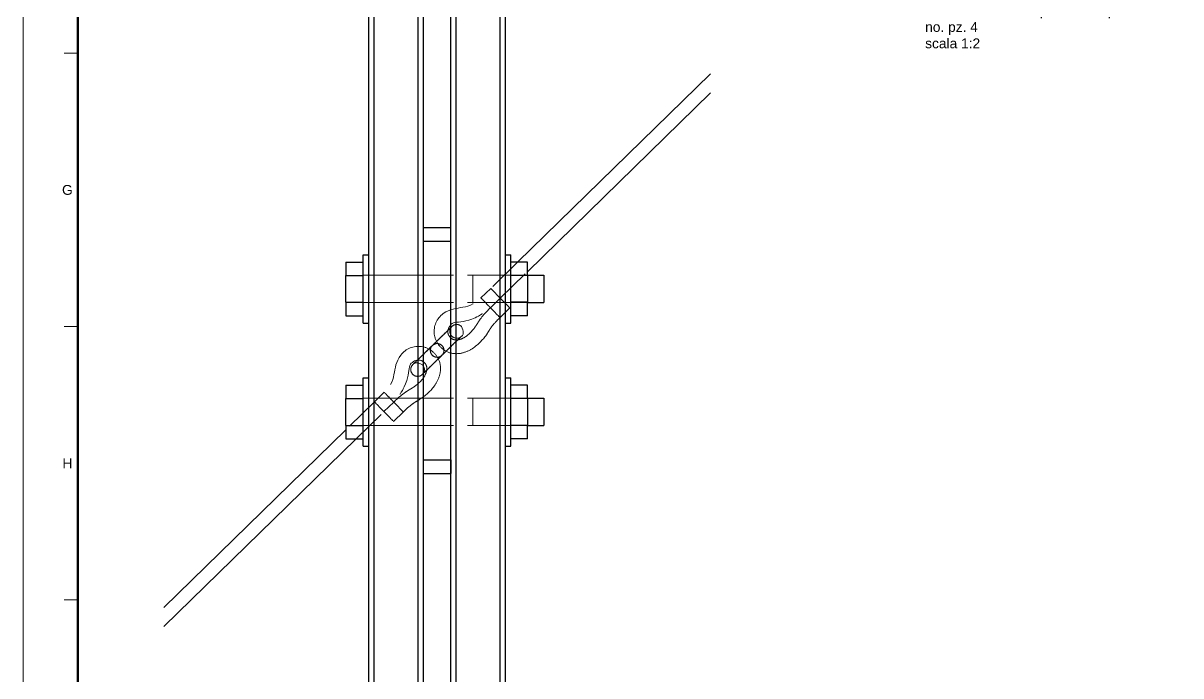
# Model space of a CAD drawing. Header units: millimetres. Extents: x 672 to 1266, y 302 to 1143.
# Drawn here: x 671.8 to 883.5, y 719.4 to 838.8 of the extents above; entities that cross this region are included whole.
import ezdxf
from ezdxf.enums import TextEntityAlignment as Align

# ---------------------------------------------------------------- set-up
doc = ezdxf.new("R2010")
doc.units = ezdxf.units.MM
doc.linetypes.add('HIDDEN', pattern=[9.525, 6.35, -3.175])
doc.layers.get('0').update_dxf_attribs({"color": 2, "true_color": 0xffff00})
for name, color, linetype, lineweight, true_color in [('010', 178, 'Continuous', 9, 0x000000), ('018', 178, 'Continuous', 18, 0x000000), ('050', 178, 'Continuous', 50, 0x000000), ('1_2front ... 025', 178, 'Continuous', 25, 0x000000), ('1_2front ... hdn', 250, 'HIDDEN', 9, 0x323232)]:
    doc.layers.add(name, color=color, linetype=linetype, lineweight=lineweight, true_color=true_color)
doc.layers.add('G-ANNO-TEXT', color=178, linetype='Continuous', true_color=0x000000)
doc.styles.add('textstyle179', font='')
doc.styles.add('textstyle84', font='')
doc.styles.add('textstyle87', font='')
doc.styles.get('textstyle179').set_extended_font_data('Arial [TMC ]')
doc.styles.get('textstyle84').set_extended_font_data('Arial [Mono]')
doc.styles.get('textstyle87').set_extended_font_data('Arial [Mono]')

# ---------------------------------------------------------------- blocks, each defined once
blk = doc.blocks.new('title_block')
at = {"layer": '010', "color": 7, "true_color": 0xffffff}
blk.add_lwpolyline([(0, 841), (594, 841), (594, 0), (0, 0)], close=True, dxfattribs=at)
at = {"layer": '018', "color": 7, "true_color": 0xffffff}
for points in [[(7.5, 531), (10, 531)], [(7.5, 481), (10, 481)], [(7.5, 431), (10, 431)]]:
    blk.add_lwpolyline(points, dxfattribs=at)
at = {"layer": '050', "color": 7, "true_color": 0xffffff}
blk.add_lwpolyline([(10, 831), (584, 831), (584, 10), (10, 10)], close=True, dxfattribs=at)
at = {"layer": 'G-ANNO-TEXT'}
for s, style, p in [('G', 'textstyle84', (8.09, 506)), ('H', 'textstyle87', (8.09, 456))]:
    blk.add_text(s, height=1.8, dxfattribs=dict(at, style=style)).set_placement(p, align=Align.MIDDLE_CENTER)

msp = doc.modelspace()

# ---------------------------------------------------------------- linework, layer by layer
at = {"layer": '1_2front ... 025'}
for p, q in [((735.05, 409.91), (735.05, 957.91)), ((736.05, 409.91), (736.05, 957.91)), ((744.05, 409.91), (744.05, 957.91)), ((750.05, 409.91), (750.05, 957.91)), ((751.05, 409.91), (751.05, 957.91)), ((759.05, 409.91), (759.05, 957.91)), ((760.05, 409.91), (760.05, 957.91)), ((745.05, 798.91), (745.05, 871.41)), ((797.55, 829.5), (762.27, 795.07)), ((764.05, 793.31), (797.55, 826.01)), ((745.05, 801.41), (750.05, 801.41)), ((750.05, 798.91), (750.05, 801.41)), ((745.05, 758.91), (745.05, 798.91)), ((745.05, 798.91), (750.05, 798.91)), ((750.05, 758.91), (750.05, 798.91)), ((734.05, 790.16), (734.05, 796.41)), ((734.05, 796.41), (735.05, 796.41)), ((760.05, 796.41), (761.05, 796.41)), ((761.05, 790.16), (761.05, 796.41)), ((730.85, 795.07), (734.05, 795.07)), ((730.85, 795.07), (730.85, 792.62)), ((764.05, 795.07), (761.05, 795.07)), ((764.05, 792.62), (764.05, 795.07)), ((730.85, 787.71), (730.85, 792.62)), ((730.85, 792.62), (734.05, 792.62)), ((764.05, 792.62), (761.05, 792.62)), ((764.05, 792.66), (767.05, 792.66)), ((764.05, 792.62), (764.05, 787.71)), ((767.05, 792.66), (767.05, 790.16)), ((734.05, 783.91), (734.05, 790.16)), ((761.05, 783.91), (761.05, 790.16)), ((767.05, 790.16), (767.05, 787.66)), ((730.85, 787.71), (734.05, 787.71)), ((730.85, 787.71), (730.85, 785.25)), ((764.05, 787.71), (761.05, 787.71)), ((764.05, 785.25), (764.05, 787.71)), ((764.05, 787.66), (767.05, 787.66)), ((730.85, 785.25), (734.05, 785.25)), ((734.05, 783.91), (735.05, 783.91)), ((760.05, 783.91), (761.05, 783.91)), ((764.05, 785.25), (761.05, 785.25)), ((734.05, 767.66), (734.05, 773.91)), ((734.05, 773.91), (735.05, 773.91)), ((760.05, 773.91), (761.05, 773.91)), ((761.05, 767.66), (761.05, 773.91)), ((730.85, 772.57), (734.05, 772.57)), ((730.85, 772.57), (730.85, 770.12)), ((764.05, 772.57), (761.05, 772.57)), ((764.05, 770.12), (764.05, 772.57)), ((730.85, 765.21), (730.85, 770.12)), ((730.85, 770.12), (734.05, 770.12)), ((764.05, 770.12), (761.05, 770.12)), ((764.05, 770.16), (767.05, 770.16)), ((764.05, 770.12), (764.05, 765.21)), ((767.05, 770.16), (767.05, 767.66)), ((734.05, 761.41), (734.05, 767.66)), ((761.05, 761.41), (761.05, 767.66)), ((767.05, 767.66), (767.05, 765.16)), ((730.85, 764.39), (697.55, 731.89)), ((730.85, 765.21), (734.05, 765.21)), ((730.85, 765.21), (730.85, 762.75)), ((764.05, 765.21), (761.05, 765.21)), ((764.05, 762.75), (764.05, 765.21)), ((764.05, 765.16), (767.05, 765.16)), ((697.55, 728.39), (732.75, 762.75)), ((730.85, 762.75), (734.05, 762.75)), ((764.05, 762.75), (761.05, 762.75)), ((734.05, 761.41), (735.05, 761.41)), ((760.05, 761.41), (761.05, 761.41)), ((745.05, 758.91), (750.05, 758.91)), ((745.05, 686.41), (745.05, 758.91)), ((750.05, 758.91), (750.05, 756.41)), ((745.05, 756.41), (750.05, 756.41))]:
    msp.add_line(p, q, dxfattribs=at)
at = {"layer": '1_2front ... hdn'}
for p, q in [((735.05, 409.91), (735.05, 957.91)), ((736.05, 409.91), (736.05, 957.91)), ((744.05, 409.91), (744.05, 957.91)), ((745.05, 409.91), (745.05, 957.91)), ((750.05, 409.91), (750.05, 957.91)), ((751.05, 409.91), (751.05, 957.91)), ((759.05, 409.91), (759.05, 957.91)), ((760.05, 409.91), (760.05, 957.91)), ((750.05, 801.41), (745.05, 801.41)), ((745.05, 798.91), (745.05, 801.41)), ((745.05, 798.91), (745.05, 801.41)), ((750.05, 798.91), (750.05, 801.41)), ((745.05, 758.91), (745.05, 798.91)), ((750.05, 798.91), (745.05, 798.91)), ((745.05, 758.91), (745.05, 798.91)), ((750.05, 758.91), (750.05, 798.91)), ((734.05, 796.41), (734.05, 783.91)), ((735.05, 796.41), (735.05, 783.91)), ((735.05, 790.16), (735.05, 796.41)), ((760.05, 796.41), (760.05, 783.91)), ((760.05, 790.16), (760.05, 796.41)), ((761.05, 796.41), (761.05, 783.91)), ((730.85, 795.07), (730.85, 792.62)), ((734.05, 795.07), (734.05, 792.62)), ((734.05, 795.07), (734.05, 792.62)), ((762.27, 795.07), (757.34, 790.25)), ((761.05, 792.62), (761.05, 795.07)), ((761.05, 792.62), (761.05, 795.07)), ((764.05, 792.62), (764.05, 795.07)), ((730.85, 792.62), (734.05, 792.62)), ((730.85, 787.71), (730.85, 792.62)), ((734.05, 792.66), (754.05, 792.66)), ((734.05, 792.66), (735.05, 792.66)), ((734.05, 792.66), (734.05, 792.62)), ((734.05, 792.62), (734.05, 792.66)), ((734.05, 792.66), (734.05, 787.66)), ((734.05, 790.16), (734.05, 792.66)), ((734.05, 787.71), (734.05, 792.62)), ((734.05, 787.71), (734.05, 792.62)), ((734.05, 791.8), (734.05, 792.62)), ((734.05, 792.62), (734.05, 791.8)), ((734.05, 790.97), (734.05, 791.8)), ((734.05, 791.8), (734.05, 790.97)), ((745.05, 792.66), (735.05, 792.66)), ((735.05, 792.66), (735.05, 787.66)), ((735.05, 790.16), (735.05, 792.66)), ((735.05, 792.66), (735.05, 787.66)), ((735.05, 790.16), (735.05, 792.66)), ((750.05, 792.66), (745.05, 792.66)), ((745.05, 792.66), (745.05, 787.66)), ((745.05, 790.16), (745.05, 792.66)), ((745.05, 792.66), (745.05, 787.66)), ((745.05, 790.16), (745.05, 792.66)), ((760.05, 792.66), (750.05, 792.66)), ((750.05, 792.66), (750.05, 787.66)), ((750.05, 790.16), (750.05, 792.66)), ((750.05, 792.66), (750.05, 787.66)), ((750.05, 790.16), (750.05, 792.66)), ((754.05, 792.66), (764.05, 792.66)), ((754.05, 792.66), (754.05, 790.16)), ((754.05, 787.66), (754.05, 792.66)), ((759.09, 788.47), (764.05, 793.31)), ((760.05, 792.66), (761.05, 792.66)), ((760.05, 792.66), (760.05, 787.66)), ((760.05, 790.16), (760.05, 792.66)), ((760.05, 792.66), (760.05, 787.66)), ((760.05, 790.16), (760.05, 792.66)), ((761.05, 792.66), (764.05, 792.66)), ((761.05, 792.66), (761.05, 787.66)), ((761.05, 790.16), (761.05, 792.66)), ((761.05, 792.66), (761.05, 787.66)), ((761.05, 790.16), (761.05, 792.66)), ((761.05, 792.62), (761.05, 787.71)), ((764.05, 792.62), (761.05, 792.62)), ((761.05, 792.62), (761.05, 787.71)), ((764.05, 792.66), (764.05, 787.66)), ((764.05, 790.16), (764.05, 792.66)), ((764.05, 792.62), (764.05, 787.71)), ((767.05, 787.66), (767.05, 792.66)), ((734.05, 789.35), (734.05, 790.97)), ((734.05, 790.97), (734.05, 790.16)), ((734.05, 790.16), (734.05, 789.35)), ((734.05, 787.66), (734.05, 790.16)), ((735.05, 787.66), (735.05, 790.16)), ((735.05, 787.66), (735.05, 790.16)), ((735.05, 783.91), (735.05, 790.16)), ((745.05, 787.66), (745.05, 790.16)), ((745.05, 787.66), (745.05, 790.16)), ((750.05, 787.66), (750.05, 790.16)), ((750.05, 787.66), (750.05, 790.16)), ((754.05, 790.16), (754.05, 787.66)), ((755.55, 788.51), (757.34, 790.25)), ((757.34, 790.25), (757.36, 790.23)), ((757.36, 790.23), (757.34, 790.25)), ((757.36, 790.23), (757.34, 790.25)), ((757.34, 790.25), (757.36, 790.23)), ((757.36, 790.23), (757.43, 790.17)), ((757.43, 790.17), (757.36, 790.23)), ((757.43, 790.17), (757.36, 790.23)), ((757.36, 790.23), (757.43, 790.17)), ((757.43, 790.17), (757.53, 790.06)), ((757.53, 790.06), (757.43, 790.17)), ((757.53, 790.06), (757.43, 790.17)), ((757.43, 790.17), (757.53, 790.06)), ((757.53, 790.06), (757.67, 789.92)), ((757.67, 789.92), (757.53, 790.06)), ((757.67, 789.92), (757.53, 790.06)), ((757.53, 790.06), (757.67, 789.92)), ((757.67, 789.92), (757.84, 789.75)), ((757.84, 789.75), (757.67, 789.92)), ((757.84, 789.75), (757.67, 789.92)), ((757.67, 789.92), (757.84, 789.75)), ((757.84, 789.75), (758.02, 789.56)), ((758.02, 789.56), (757.84, 789.75)), ((758.02, 789.56), (757.84, 789.75)), ((757.84, 789.75), (758.02, 789.56)), ((760.05, 787.66), (760.05, 790.16)), ((760.05, 787.66), (760.05, 790.16)), ((760.05, 783.91), (760.05, 790.16)), ((761.05, 787.66), (761.05, 790.16)), ((761.05, 787.66), (761.05, 790.16)), ((764.05, 787.66), (764.05, 790.16)), ((730.85, 787.71), (734.05, 787.71)), ((730.85, 787.71), (730.85, 785.25)), ((734.05, 789.35), (734.05, 788.52)), ((734.05, 788.52), (734.05, 789.35)), ((734.05, 788.52), (734.05, 787.71)), ((734.05, 787.71), (734.05, 788.52)), ((734.05, 787.71), (734.05, 785.25)), ((734.05, 787.71), (734.05, 785.25)), ((734.05, 787.66), (734.05, 787.71)), ((734.05, 787.71), (734.05, 787.66)), ((734.05, 787.66), (754.05, 787.66)), ((734.05, 787.66), (735.05, 787.66)), ((745.05, 787.66), (735.05, 787.66)), ((750.05, 787.66), (745.05, 787.66)), ((760.05, 787.66), (750.05, 787.66)), ((754.05, 787.66), (764.05, 787.66)), ((757.3, 786.72), (759.09, 788.47)), ((759.09, 788.47), (757.3, 786.72)), ((758.02, 789.56), (758.21, 789.36)), ((758.21, 789.36), (758.02, 789.56)), ((758.21, 789.36), (758.02, 789.56)), ((758.02, 789.56), (758.21, 789.36)), ((758.21, 789.36), (758.41, 789.16)), ((758.41, 789.16), (758.21, 789.36)), ((758.41, 789.16), (758.21, 789.36)), ((758.21, 789.36), (758.41, 789.16)), ((758.41, 789.16), (758.6, 788.97)), ((758.6, 788.97), (758.41, 789.16)), ((758.6, 788.97), (758.41, 789.16)), ((758.41, 789.16), (758.6, 788.97)), ((758.6, 788.97), (758.76, 788.8)), ((758.76, 788.8), (758.6, 788.97)), ((758.76, 788.8), (758.6, 788.97)), ((758.6, 788.97), (758.76, 788.8)), ((758.76, 788.8), (758.9, 788.66)), ((758.9, 788.66), (758.76, 788.8)), ((758.9, 788.66), (758.76, 788.8)), ((758.76, 788.8), (758.9, 788.66)), ((758.9, 788.66), (759, 788.55)), ((759, 788.55), (758.9, 788.66)), ((759, 788.55), (758.9, 788.66)), ((758.9, 788.66), (759, 788.55)), ((759, 788.55), (759.07, 788.49)), ((759.07, 788.49), (759, 788.55)), ((759.07, 788.49), (759, 788.55)), ((759, 788.55), (759.07, 788.49)), ((759.07, 788.49), (759.09, 788.47)), ((759.09, 788.47), (759.07, 788.49)), ((759.09, 788.47), (759.07, 788.49)), ((759.07, 788.49), (759.09, 788.47)), ((759.09, 788.47), (759.11, 788.44)), ((759.11, 788.44), (759.09, 788.47)), ((759.11, 788.44), (759.17, 788.38)), ((759.17, 788.38), (759.11, 788.44)), ((759.17, 788.38), (759.28, 788.27)), ((759.28, 788.27), (759.17, 788.38)), ((759.28, 788.27), (759.42, 788.13)), ((759.42, 788.13), (759.28, 788.27)), ((759.42, 788.13), (759.58, 787.96)), ((759.58, 787.96), (759.42, 788.13)), ((759.58, 787.96), (759.77, 787.77)), ((759.77, 787.77), (759.58, 787.96)), ((759.77, 787.77), (759.96, 787.57)), ((759.96, 787.57), (759.77, 787.77)), ((759.96, 787.57), (760.15, 787.37)), ((760.15, 787.37), (759.96, 787.57)), ((760.05, 787.66), (761.05, 787.66)), ((761.05, 785.25), (761.05, 787.71)), ((761.05, 785.25), (761.05, 787.71)), ((764.05, 787.71), (761.05, 787.71)), ((761.05, 787.66), (764.05, 787.66)), ((764.05, 785.25), (764.05, 787.71)), ((757.3, 786.72), (757.32, 786.7)), ((757.32, 786.7), (757.3, 786.72)), ((757.32, 786.7), (757.39, 786.63)), ((757.39, 786.63), (757.32, 786.7)), ((757.39, 786.63), (757.49, 786.52)), ((757.49, 786.52), (757.39, 786.63)), ((757.49, 786.52), (757.63, 786.38)), ((757.63, 786.38), (757.49, 786.52)), ((757.63, 786.38), (757.79, 786.21)), ((757.79, 786.21), (757.63, 786.38)), ((757.79, 786.21), (757.98, 786.02)), ((757.98, 786.02), (757.79, 786.21)), ((757.98, 786.02), (758.17, 785.83)), ((758.17, 785.83), (757.98, 786.02)), ((758.17, 785.83), (758.37, 785.63)), ((758.37, 785.63), (758.17, 785.83)), ((758.37, 785.63), (758.55, 785.43)), ((758.55, 785.43), (758.37, 785.63)), ((758.55, 785.43), (758.72, 785.27)), ((758.72, 785.27), (758.55, 785.43)), ((760.84, 786.68), (759.05, 784.93)), ((760.15, 787.37), (760.34, 787.18)), ((760.34, 787.18), (760.15, 787.37)), ((760.34, 787.18), (760.51, 787.01)), ((760.51, 787.01), (760.34, 787.18)), ((760.51, 787.01), (760.65, 786.87)), ((760.65, 786.87), (760.51, 787.01)), ((760.65, 786.87), (760.75, 786.76)), ((760.75, 786.76), (760.65, 786.87)), ((760.75, 786.76), (760.81, 786.7)), ((760.81, 786.7), (760.75, 786.76)), ((760.81, 786.7), (760.84, 786.68)), ((760.84, 786.68), (760.81, 786.7)), ((758.72, 785.27), (758.86, 785.12)), ((758.86, 785.12), (758.72, 785.27)), ((758.86, 785.12), (758.96, 785.02)), ((758.96, 785.02), (758.86, 785.12)), ((758.96, 785.02), (759.03, 784.95)), ((759.03, 784.95), (758.96, 785.02)), ((759.03, 784.95), (759.05, 784.93)), ((759.05, 784.93), (759.03, 784.95)), ((748.45, 779.79), (748.45, 779.79)), ((734.05, 773.91), (734.05, 761.41)), ((735.05, 773.91), (735.05, 761.41)), ((735.05, 767.66), (735.05, 773.91)), ((760.05, 773.91), (760.05, 761.41)), ((760.05, 767.66), (760.05, 773.91)), ((761.05, 773.91), (761.05, 761.41)), ((730.85, 772.57), (730.85, 770.11)), ((734.05, 772.57), (734.05, 770.11)), ((734.05, 772.57), (734.05, 770.11)), ((737.88, 771.25), (736.08, 769.5)), ((761.05, 770.11), (761.05, 772.57)), ((761.05, 770.11), (761.05, 772.57)), ((764.05, 770.11), (764.05, 772.57)), ((730.85, 770.11), (734.05, 770.11)), ((730.85, 765.21), (730.85, 770.11)), ((736.08, 769.5), (730.85, 764.39)), ((734.05, 770.16), (754.05, 770.16)), ((734.05, 770.16), (735.05, 770.16)), ((734.05, 770.16), (734.05, 770.11)), ((734.05, 770.11), (734.05, 770.16)), ((734.05, 770.16), (734.05, 765.16)), ((734.05, 767.66), (734.05, 770.16)), ((734.05, 765.21), (734.05, 770.11)), ((734.05, 765.21), (734.05, 770.11)), ((734.05, 769.3), (734.05, 770.11)), ((734.05, 770.11), (734.05, 769.3)), ((734.05, 768.47), (734.05, 769.3)), ((734.05, 769.3), (734.05, 768.47)), ((745.05, 770.16), (735.05, 770.16)), ((735.05, 770.16), (735.05, 765.16)), ((735.05, 767.66), (735.05, 770.16)), ((735.05, 770.16), (735.05, 765.16)), ((735.05, 767.66), (735.05, 770.16)), ((736.08, 769.5), (736.11, 769.48)), ((736.11, 769.48), (736.08, 769.5)), ((736.11, 769.48), (736.08, 769.5)), ((736.08, 769.5), (736.11, 769.48)), ((736.11, 769.48), (736.17, 769.42)), ((736.17, 769.42), (736.11, 769.48)), ((736.17, 769.42), (736.11, 769.48)), ((736.11, 769.48), (736.17, 769.42)), ((736.17, 769.42), (736.28, 769.31)), ((736.28, 769.31), (736.17, 769.42)), ((736.28, 769.31), (736.17, 769.42)), ((736.17, 769.42), (736.28, 769.31)), ((736.28, 769.31), (736.42, 769.16)), ((736.42, 769.16), (736.28, 769.31)), ((736.42, 769.16), (736.28, 769.31)), ((736.28, 769.31), (736.42, 769.16)), ((736.42, 769.16), (736.58, 769)), ((736.58, 769), (736.42, 769.16)), ((736.58, 769), (736.42, 769.16)), ((736.42, 769.16), (736.58, 769)), ((736.58, 769), (736.77, 768.81)), ((736.77, 768.81), (736.58, 769)), ((736.77, 768.81), (736.58, 769)), ((736.58, 769), (736.77, 768.81)), ((736.77, 768.81), (736.96, 768.61)), ((736.96, 768.61), (736.77, 768.81)), ((736.96, 768.61), (736.77, 768.81)), ((736.77, 768.81), (736.96, 768.61)), ((736.96, 768.61), (737.15, 768.41)), ((737.15, 768.41), (736.96, 768.61)), ((737.15, 768.41), (736.96, 768.61)), ((736.96, 768.61), (737.15, 768.41)), ((739.62, 769.46), (737.83, 767.72)), ((737.83, 767.72), (739.62, 769.46)), ((739.62, 769.46), (739.64, 769.44)), ((739.64, 769.44), (739.62, 769.46)), ((739.64, 769.44), (739.71, 769.37)), ((739.71, 769.37), (739.64, 769.44)), ((739.71, 769.37), (739.81, 769.26)), ((739.81, 769.26), (739.71, 769.37)), ((739.81, 769.26), (739.95, 769.12)), ((739.95, 769.12), (739.81, 769.26)), ((739.95, 769.12), (740.12, 768.96)), ((740.12, 768.96), (739.95, 769.12)), ((740.12, 768.96), (740.3, 768.77)), ((740.3, 768.77), (740.12, 768.96)), ((740.3, 768.77), (740.49, 768.57)), ((740.49, 768.57), (740.3, 768.77)), ((740.49, 768.57), (740.69, 768.37)), ((740.69, 768.37), (740.49, 768.57)), ((750.05, 770.16), (745.05, 770.16)), ((745.05, 770.16), (745.05, 765.16)), ((745.05, 767.66), (745.05, 770.16)), ((745.05, 770.16), (745.05, 765.16)), ((745.05, 767.66), (745.05, 770.16)), ((760.05, 770.16), (750.05, 770.16)), ((750.05, 770.16), (750.05, 765.16)), ((750.05, 767.66), (750.05, 770.16)), ((750.05, 770.16), (750.05, 765.16)), ((750.05, 767.66), (750.05, 770.16)), ((754.05, 770.16), (764.05, 770.16)), ((754.05, 770.16), (754.05, 767.66)), ((754.05, 765.16), (754.05, 770.16)), ((760.05, 770.16), (761.05, 770.16)), ((760.05, 770.16), (760.05, 765.16)), ((760.05, 767.66), (760.05, 770.16)), ((760.05, 770.16), (760.05, 765.16)), ((760.05, 767.66), (760.05, 770.16)), ((761.05, 770.16), (764.05, 770.16)), ((761.05, 770.16), (761.05, 765.16)), ((761.05, 767.66), (761.05, 770.16)), ((761.05, 770.16), (761.05, 765.16)), ((761.05, 767.66), (761.05, 770.16)), ((761.05, 770.11), (761.05, 765.21)), ((764.05, 770.11), (761.05, 770.11)), ((761.05, 770.11), (761.05, 765.21)), ((764.05, 770.16), (764.05, 765.16)), ((764.05, 767.66), (764.05, 770.16)), ((764.05, 770.11), (764.05, 765.21)), ((767.05, 765.16), (767.05, 770.16)), ((732.75, 762.75), (737.83, 767.72)), ((734.05, 766.85), (734.05, 768.47)), ((734.05, 768.47), (734.05, 767.66)), ((734.05, 767.66), (734.05, 766.85)), ((734.05, 765.16), (734.05, 767.66)), ((734.05, 766.85), (734.05, 766.02)), ((734.05, 766.02), (734.05, 766.85)), ((735.05, 765.16), (735.05, 767.66)), ((735.05, 765.16), (735.05, 767.66)), ((735.05, 761.41), (735.05, 767.66)), ((737.15, 768.41), (737.34, 768.22)), ((737.34, 768.22), (737.15, 768.41)), ((737.34, 768.22), (737.15, 768.41)), ((737.15, 768.41), (737.34, 768.22)), ((737.34, 768.22), (737.5, 768.05)), ((737.5, 768.05), (737.34, 768.22)), ((737.5, 768.05), (737.34, 768.22)), ((737.34, 768.22), (737.5, 768.05)), ((737.5, 768.05), (737.64, 767.91)), ((737.64, 767.91), (737.5, 768.05)), ((737.64, 767.91), (737.5, 768.05)), ((737.5, 768.05), (737.64, 767.91)), ((737.64, 767.91), (737.75, 767.8)), ((737.75, 767.8), (737.64, 767.91)), ((737.75, 767.8), (737.64, 767.91)), ((737.64, 767.91), (737.75, 767.8)), ((737.75, 767.8), (737.81, 767.74)), ((737.81, 767.74), (737.75, 767.8)), ((737.81, 767.74), (737.75, 767.8)), ((737.75, 767.8), (737.81, 767.74)), ((737.81, 767.74), (737.83, 767.72)), ((737.83, 767.72), (737.81, 767.74)), ((737.83, 767.72), (737.81, 767.74)), ((737.81, 767.74), (737.83, 767.72)), ((737.83, 767.72), (737.86, 767.69)), ((737.86, 767.69), (737.83, 767.72)), ((737.86, 767.69), (737.92, 767.63)), ((737.92, 767.63), (737.86, 767.69)), ((737.92, 767.63), (738.03, 767.52)), ((738.03, 767.52), (737.92, 767.63)), ((738.03, 767.52), (738.16, 767.38)), ((738.16, 767.38), (738.03, 767.52)), ((738.16, 767.38), (738.33, 767.21)), ((738.33, 767.21), (738.16, 767.38)), ((738.33, 767.21), (738.51, 767.02)), ((738.51, 767.02), (738.33, 767.21)), ((738.51, 767.02), (738.71, 766.82)), ((738.71, 766.82), (738.51, 767.02)), ((738.71, 766.82), (738.9, 766.62)), ((738.9, 766.62), (738.71, 766.82)), ((738.9, 766.62), (739.09, 766.43)), ((739.09, 766.43), (738.9, 766.62)), ((739.09, 766.43), (739.25, 766.26)), ((739.25, 766.26), (739.09, 766.43)), ((739.58, 765.93), (741.37, 767.67)), ((740.69, 768.37), (740.87, 768.18)), ((740.87, 768.18), (740.69, 768.37)), ((740.87, 768.18), (741.04, 768.01)), ((741.04, 768.01), (740.87, 768.18)), ((741.04, 768.01), (741.18, 767.87)), ((741.18, 767.87), (741.04, 768.01)), ((741.18, 767.87), (741.28, 767.76)), ((741.28, 767.76), (741.18, 767.87)), ((741.28, 767.76), (741.34, 767.69)), ((741.34, 767.69), (741.28, 767.76)), ((741.34, 767.69), (741.37, 767.67)), ((741.37, 767.67), (741.34, 767.69)), ((745.05, 765.16), (745.05, 767.66)), ((745.05, 765.16), (745.05, 767.66)), ((750.05, 765.16), (750.05, 767.66)), ((750.05, 765.16), (750.05, 767.66)), ((754.05, 767.66), (754.05, 765.16)), ((760.05, 765.16), (760.05, 767.66)), ((760.05, 765.16), (760.05, 767.66)), ((760.05, 761.41), (760.05, 767.66)), ((761.05, 765.16), (761.05, 767.66)), ((761.05, 765.16), (761.05, 767.66)), ((764.05, 765.16), (764.05, 767.66)), ((730.85, 765.21), (734.05, 765.21)), ((730.85, 765.21), (730.85, 762.75)), ((734.05, 766.02), (734.05, 765.21)), ((734.05, 765.21), (734.05, 766.02)), ((734.05, 765.21), (734.05, 762.75)), ((734.05, 765.21), (734.05, 762.75)), ((734.05, 765.16), (734.05, 765.21)), ((734.05, 765.21), (734.05, 765.16)), ((734.05, 765.16), (754.05, 765.16)), ((734.05, 765.16), (735.05, 765.16)), ((745.05, 765.16), (735.05, 765.16)), ((739.25, 766.26), (739.39, 766.12)), ((739.39, 766.12), (739.25, 766.26)), ((739.39, 766.12), (739.49, 766.01)), ((739.49, 766.01), (739.39, 766.12)), ((739.49, 766.01), (739.58, 765.93)), ((739.58, 765.93), (739.49, 766.01)), ((750.05, 765.16), (745.05, 765.16)), ((760.05, 765.16), (750.05, 765.16)), ((754.05, 765.16), (764.05, 765.16)), ((760.05, 765.16), (761.05, 765.16)), ((761.05, 762.75), (761.05, 765.21)), ((761.05, 762.75), (761.05, 765.21)), ((764.05, 765.21), (761.05, 765.21)), ((761.05, 765.16), (764.05, 765.16)), ((764.05, 762.75), (764.05, 765.21)), ((750.05, 758.91), (745.05, 758.91)), ((745.05, 758.91), (745.05, 756.41)), ((745.05, 758.91), (745.05, 756.41)), ((750.05, 758.91), (750.05, 756.41)), ((750.05, 756.41), (745.05, 756.41))]:
    msp.add_line(p, q, dxfattribs=at)
for points in [[(748.22, 785.28), (750.68, 787.53), (752.91, 785.83), (755.55, 788.51)], [(755.81, 788.25), (755.65, 788.41), (755.55, 788.51), (755.55, 788.51)], [(755.55, 788.51), (755.55, 788.51), (755.65, 788.41), (755.81, 788.25)], [(756.43, 787.62), (756.2, 787.85), (755.97, 788.08), (755.81, 788.25)], [(755.81, 788.25), (755.97, 788.08), (756.2, 787.85), (756.43, 787.62)], [(757.04, 786.98), (756.88, 787.15), (756.66, 787.38), (756.43, 787.62)], [(756.43, 787.62), (756.66, 787.38), (756.88, 787.15), (757.04, 786.98)], [(749.97, 783.49), (750.63, 784.71), (753.12, 783.16), (757.3, 786.72)], [(757.3, 786.72), (756.37, 785.81), (755.81, 785.15), (755.42, 784.61)], [(757.3, 786.72), (757.3, 786.72), (757.21, 786.81), (757.04, 786.98)], [(757.04, 786.98), (757.21, 786.81), (757.3, 786.72), (757.3, 786.72)], [(747.12, 781.37), (746.78, 782.78), (747.19, 784.26), (748.22, 785.28)], [(749.55, 781.99), (749.41, 782.47), (749.6, 783.16), (749.97, 783.49)], [(751.14, 783.65), (750.82, 783.66), (750.49, 783.53), (750.26, 783.3)], [(752.02, 783.28), (751.79, 783.51), (751.47, 783.65), (751.14, 783.65)], [(754.59, 783.33), (754.15, 782.66), (753.38, 781.82), (752.63, 781.35)], [(754.94, 783.88), (754.81, 783.67), (754.7, 783.5), (754.59, 783.33)], [(755.42, 784.61), (755.22, 784.34), (755.06, 784.09), (754.94, 783.88)], [(759.05, 784.93), (758.19, 784.09), (757.74, 783.55), (757.45, 783.14)], [(746.58, 779.72), (747.54, 780.64), (748.49, 781.58), (749.17, 782.24)], [(748.76, 781.84), (748.16, 781.26), (747.42, 780.53), (746.68, 779.81)], [(748.16, 779.54), (747.67, 780.04), (747.31, 780.67), (747.12, 781.37)], [(750.14, 783.18), (749.93, 782.98), (749.43, 782.5), (748.76, 781.84)], [(749.17, 782.24), (749.85, 782.91), (750.26, 783.3), (750.26, 783.3)], [(749.95, 781.29), (749.75, 781.5), (749.61, 781.75), (749.55, 781.99)], [(749.88, 782.47), (749.86, 782.2), (749.94, 781.94), (750.08, 781.72)], [(750.15, 783.19), (749.99, 782.99), (749.89, 782.73), (749.88, 782.47)], [(750.64, 780.87), (750.4, 780.94), (750.15, 781.09), (749.95, 781.29)], [(750.08, 783.12), (750.08, 783.12), (750.09, 783.13), (750.15, 783.19)], [(750.11, 783.15), (750.09, 783.13), (750.08, 783.12), (750.08, 783.12)], [(750.08, 781.72), (750.37, 781.26), (750.98, 781.04), (751.49, 781.21)], [(750.18, 783.22), (750.17, 783.21), (750.14, 783.18), (750.11, 783.15)], [(750.26, 783.3), (750.25, 783.3), (750.21, 783.26), (750.14, 783.18)], [(750.2, 783.25), (750.19, 783.24), (750.21, 783.25), (750.18, 783.22)], [(750.23, 783.28), (750.22, 783.27), (750.21, 783.25), (750.2, 783.25)], [(750.26, 783.3), (750.26, 783.3), (750.24, 783.29), (750.23, 783.28)], [(750.26, 783.3), (750.26, 783.3), (750.25, 783.3), (750.26, 783.3)], [(750.94, 780.48), (751.61, 781.13), (752.01, 781.51), (752, 781.51)], [(752, 781.51), (752, 781.51), (751.77, 781.28), (751.34, 780.87)], [(751.49, 781.21), (752.39, 781.71), (751.86, 781.46), (752, 781.51)], [(752.63, 781.35), (752.25, 781.11), (751.86, 780.95), (751.52, 780.87)], [(752, 781.51), (751.64, 781.42), (752.84, 781.44), (752.02, 783.28)], [(756.67, 781.94), (756.05, 781.03), (755.13, 779.99), (753.96, 779.23)], [(757.06, 782.57), (756.95, 782.38), (756.82, 782.17), (756.67, 781.94)], [(757.45, 783.14), (757.3, 782.94), (757.18, 782.76), (757.06, 782.57)], [(745.21, 779.5), (743.81, 779.88), (742.33, 779.5), (741.28, 778.5)], [(744.12, 777.31), (744.76, 777.93), (745.67, 778.82), (746.58, 779.72)], [(744.59, 777.77), (745.19, 778.36), (745.93, 779.08), (746.68, 779.81)], [(747.01, 778.43), (746.53, 778.92), (745.92, 779.31), (745.21, 779.5)], [(746.39, 778.45), (746.3, 778.68), (746.28, 778.91), (746.32, 779.11)], [(747.56, 780.16), (746.88, 780.17), (746.31, 779.62), (746.3, 778.93)], [(747.55, 780.16), (746.86, 780.16), (746.3, 779.6), (746.3, 778.91)], [(746.3, 778.94), (746.31, 779.25), (746.43, 779.55), (746.64, 779.77)], [(746.32, 779.11), (746.36, 779.4), (746.5, 779.64), (746.68, 779.81)], [(746.64, 779.77), (746.89, 780.04), (747.29, 780.19), (747.66, 780.16)], [(747.38, 780.15), (747.09, 780.11), (746.85, 779.98), (746.68, 779.81)], [(748.04, 780.06), (747.81, 780.16), (747.58, 780.18), (747.38, 780.15)], [(748.8, 778.91), (748.8, 779.6), (748.24, 780.16), (747.55, 780.16)], [(748.8, 778.9), (748.81, 779.59), (748.26, 780.15), (747.56, 780.16)], [(747.66, 780.16), (747.96, 780.13), (748.26, 779.99), (748.46, 779.77)], [(748.45, 779.79), (748.33, 779.91), (748.19, 780), (748.04, 780.06)], [(749.96, 778.46), (749.26, 778.66), (748.65, 779.05), (748.16, 779.54)], [(751.34, 780.87), (750.69, 780.23), (749.56, 779.13), (748.42, 778.02)], [(748.43, 778.02), (749.35, 778.93), (750.28, 779.83), (750.94, 780.48)], [(748.45, 779.79), (748.56, 779.66), (748.65, 779.52), (748.71, 779.38)], [(748.46, 779.77), (748.68, 779.54), (748.8, 779.23), (748.8, 778.91)], [(748.71, 779.38), (748.8, 779.14), (748.82, 778.91), (748.78, 778.72)], [(751.52, 780.87), (751.17, 780.8), (750.87, 780.8), (750.64, 780.87)], [(753.96, 779.23), (753.37, 778.86), (752.73, 778.58), (752.06, 778.43)], [(741.28, 778.5), (738.97, 776.1), (740.62, 773.83), (737.88, 771.25)], [(744.87, 776.29), (743.55, 777.15), (742.85, 776.08), (743.1, 776.32)], [(744.54, 777.1), (744.06, 777.25), (743.37, 777.07), (743.02, 776.71)], [(743.1, 776.32), (743.1, 776.31), (743.47, 776.68), (744.12, 777.31)], [(743.21, 776.43), (743.42, 776.63), (743.92, 777.11), (744.59, 777.77)], [(745.23, 776.68), (745.02, 776.88), (744.77, 777.03), (744.54, 777.1)], [(748.42, 778.02), (747.49, 777.11), (746.56, 776.2), (745.9, 775.55)], [(745.91, 775.57), (746.58, 776.22), (747.5, 777.12), (748.43, 778.02)], [(746.76, 777.95), (746.46, 778.18), (746.29, 778.56), (746.3, 778.94)], [(746.3, 778.93), (746.29, 778.24), (746.84, 777.67), (747.54, 777.66)], [(746.3, 778.91), (746.3, 778.22), (746.86, 777.66), (747.55, 777.66)], [(746.65, 778.04), (746.54, 778.16), (746.45, 778.31), (746.39, 778.45)], [(746.65, 778.04), (746.77, 777.92), (746.92, 777.82), (747.06, 777.76)], [(747.61, 777.66), (747.31, 777.65), (747, 777.75), (746.76, 777.95)], [(748.05, 776.6), (747.87, 777.3), (747.5, 777.92), (747.01, 778.43)], [(747.06, 777.76), (747.29, 777.66), (747.52, 777.65), (747.72, 777.67)], [(747.54, 777.66), (748.22, 777.65), (748.79, 778.21), (748.8, 778.9)], [(747.55, 777.66), (748.24, 777.66), (748.8, 778.22), (748.8, 778.91)], [(748.32, 777.93), (748.12, 777.77), (747.87, 777.67), (747.61, 777.66)], [(747.72, 777.67), (748.01, 777.71), (748.24, 777.85), (748.42, 778.02)], [(748.8, 778.91), (748.8, 778.53), (748.62, 778.16), (748.32, 777.93)], [(748.78, 778.72), (748.74, 778.42), (748.6, 778.19), (748.42, 778.02)], [(752.06, 778.43), (751.38, 778.28), (750.67, 778.27), (749.96, 778.46)], [(743.02, 776.71), (741.79, 776.08), (743.28, 773.55), (739.62, 769.46)], [(742.72, 775.43), (742.72, 775.76), (742.86, 776.08), (743.1, 776.31)], [(743.08, 774.55), (742.85, 774.78), (742.72, 775.11), (742.72, 775.43)], [(743.1, 776.32), (743.1, 776.32), (743.14, 776.35), (743.21, 776.43)], [(743.1, 776.31), (743.1, 776.32), (743.1, 776.32), (743.1, 776.32)], [(744.83, 774.52), (745, 774.68), (745.49, 775.16), (746, 775.66)], [(745.9, 775.55), (745.23, 774.9), (744.84, 774.52), (744.84, 774.52)], [(744.95, 774.64), (745.34, 775.11), (745.3, 775.87), (744.87, 776.29)], [(746, 775.66), (746.41, 776.05), (747.1, 776.73), (744.95, 774.64)], [(745.11, 774), (745.35, 774.38), (745.52, 774.76), (745.61, 775.1)], [(745.13, 774.8), (745.31, 774.98), (745.58, 775.24), (745.91, 775.57)], [(745.63, 775.98), (745.57, 776.22), (745.43, 776.47), (745.23, 776.68)], [(745.61, 775.1), (745.69, 775.45), (745.69, 775.75), (745.63, 775.98)], [(748.03, 774.5), (748.2, 775.17), (748.23, 775.89), (748.05, 776.6)], [(743.07, 772.09), (743.75, 772.51), (744.61, 773.26), (745.11, 774)], [(743.08, 774.55), (743.3, 774.31), (743.63, 774.17), (743.96, 774.17)], [(743.96, 774.17), (744.28, 774.16), (744.61, 774.29), (744.84, 774.52)], [(744.74, 774.43), (744.68, 774.37), (744.64, 774.34), (744.83, 774.52)], [(744.91, 774.59), (744.89, 774.57), (744.81, 774.5), (744.74, 774.43)], [(744.84, 774.52), (744.85, 774.53), (744.94, 774.62), (745.13, 774.8)], [(744.84, 774.52), (744.84, 774.52), (744.85, 774.53), (744.85, 774.53)], [(744.84, 774.52), (744.85, 774.53), (744.84, 774.52), (744.84, 774.52)], [(744.85, 774.53), (744.85, 774.53), (744.86, 774.54), (744.86, 774.54)], [(744.86, 774.54), (744.87, 774.55), (744.88, 774.56), (744.9, 774.58)], [(744.9, 774.58), (744.92, 774.6), (744.93, 774.62), (744.91, 774.59)], [(747.18, 772.62), (747.57, 773.2), (747.87, 773.83), (748.03, 774.5)], [(738.13, 770.99), (737.97, 771.15), (737.87, 771.25), (737.88, 771.25)], [(737.88, 771.25), (737.87, 771.25), (737.97, 771.15), (738.13, 770.99)], [(738.75, 770.35), (738.52, 770.59), (738.29, 770.82), (738.13, 770.99)], [(738.13, 770.99), (738.29, 770.82), (738.52, 770.59), (738.75, 770.35)], [(739.62, 769.46), (740.55, 770.37), (741.22, 770.91), (741.78, 771.29)], [(741.78, 771.29), (742.06, 771.48), (742.3, 771.63), (742.52, 771.75)], [(742.52, 771.75), (742.73, 771.88), (742.9, 771.98), (743.07, 772.09)], [(744.41, 769.98), (745.35, 770.57), (746.41, 771.46), (747.18, 772.62)], [(739.37, 769.72), (739.2, 769.89), (738.98, 770.12), (738.75, 770.35)], [(738.75, 770.35), (738.98, 770.12), (739.2, 769.89), (739.37, 769.72)], [(739.62, 769.46), (739.62, 769.46), (739.53, 769.56), (739.37, 769.72)], [(739.37, 769.72), (739.53, 769.56), (739.62, 769.46), (739.62, 769.46)], [(741.37, 767.67), (742.23, 768.51), (742.78, 768.94), (743.19, 769.23)], [(743.19, 769.23), (743.4, 769.37), (743.58, 769.48), (743.78, 769.6)], [(743.78, 769.6), (743.97, 769.71), (744.18, 769.83), (744.41, 769.98)]]:
    msp.add_open_spline(points, degree=3, dxfattribs=at)

# ---------------------------------------------------------------- block references
at = {"zscale": 37.79527559055241}
msp.add_blockref('title_block', (671.84, 302.27), dxfattribs=at)

# ---------------------------------------------------------------- texts
at = {"layer": 'G-ANNO-TEXT', "insert": (836.79, 834.15), "char_height": 1.8, "attachment_point": 7, "style": 'textstyle179'}
msp.add_mtext('\\fArial [TMC ]|b1|i0|c0|p0;SUPPORTO CORRIMANO\\fArial [TMC ]|b0|i0|c0|p0;\\PPiastra in acciaio sp. 6mm e sp. 10mm\\Pno. pz. 4\\Pscala 1:2', dxfattribs=at)

doc.saveas('drawing.dxf')
